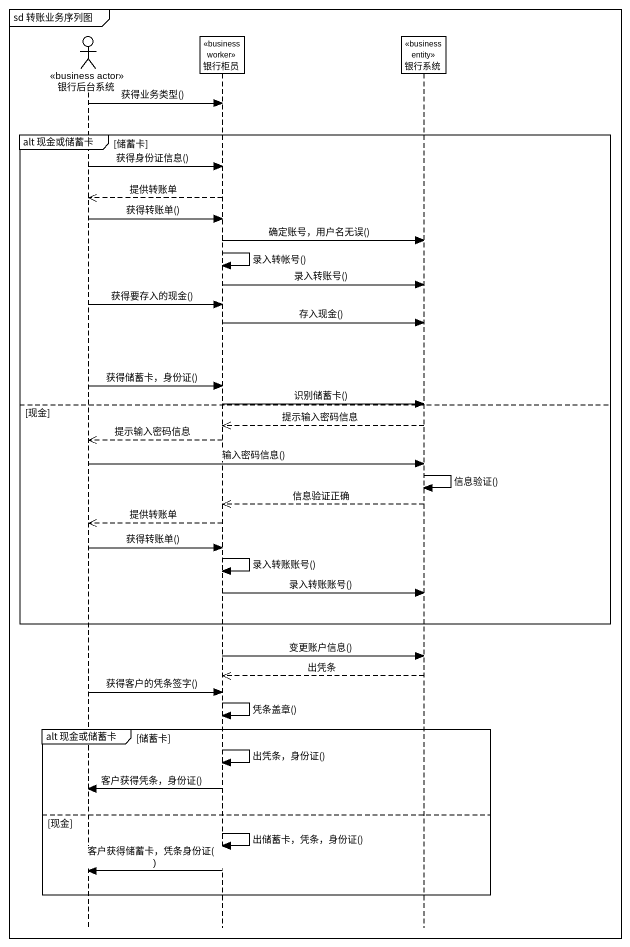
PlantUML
@startuml
mainframe sd 转账业务序列图
hide footbox
actor 银行后台系统 <<business actor>>
participant 银行柜员 <<business worker>>
participant 银行系统 <<business entity>>

银行后台系统 -> 银行柜员 : 获得业务类型()
group alt 现金或储蓄卡 [储蓄卡]
  银行后台系统 -> 银行柜员 : 获得身份证信息()
  银行柜员 -->> 银行后台系统 : 提供转账单
  银行后台系统 -> 银行柜员 : 获得转账单()
  银行柜员 -> 银行系统 : 确定账号，用户名无误()
  银行柜员 -> 银行柜员 : 录入转帐号()
  银行柜员 -> 银行系统 : 录入转账号()
  银行后台系统 -> 银行柜员 : 获得要存入的现金()
  银行柜员 -> 银行系统 : 存入现金()
  银行后台系统 -> 银行柜员 : 获得储蓄卡，身份证()
  银行柜员 -> 银行系统 : 识别储蓄卡()
else 现金
  银行系统 -->> 银行柜员 : 提示输入密码信息
  银行柜员 -->> 银行后台系统 : 提示输入密码信息
  银行后台系统 -> 银行系统 : 输入密码信息()
  银行系统 -> 银行系统 : 信息验证()
  银行系统 -->> 银行柜员 : 信息验证正确
  银行柜员 -->> 银行后台系统 : 提供转账单
  银行后台系统 -> 银行柜员 : 获得转账单()
  银行柜员 -> 银行柜员 : 录入转账账号()
  银行柜员 -> 银行系统 : 录入转账账号()
end
银行柜员 -> 银行系统 : 变更账户信息()
银行系统 -->> 银行柜员 : 出凭条
银行后台系统 -> 银行柜员 : 获得客户的凭条签字()
银行柜员 -> 银行柜员 : 凭条盖章()
group alt 现金或储蓄卡 [储蓄卡]
  银行柜员 -> 银行柜员 : 出凭条，身份证()
  银行柜员 -> 银行后台系统 : 客户获得凭条，身份证()
else 现金
  银行柜员 -> 银行柜员 : 出储蓄卡，凭条，身份证()
  银行柜员 -> 银行后台系统 : 客户获得储蓄卡，凭条身份证()
end
@enduml
